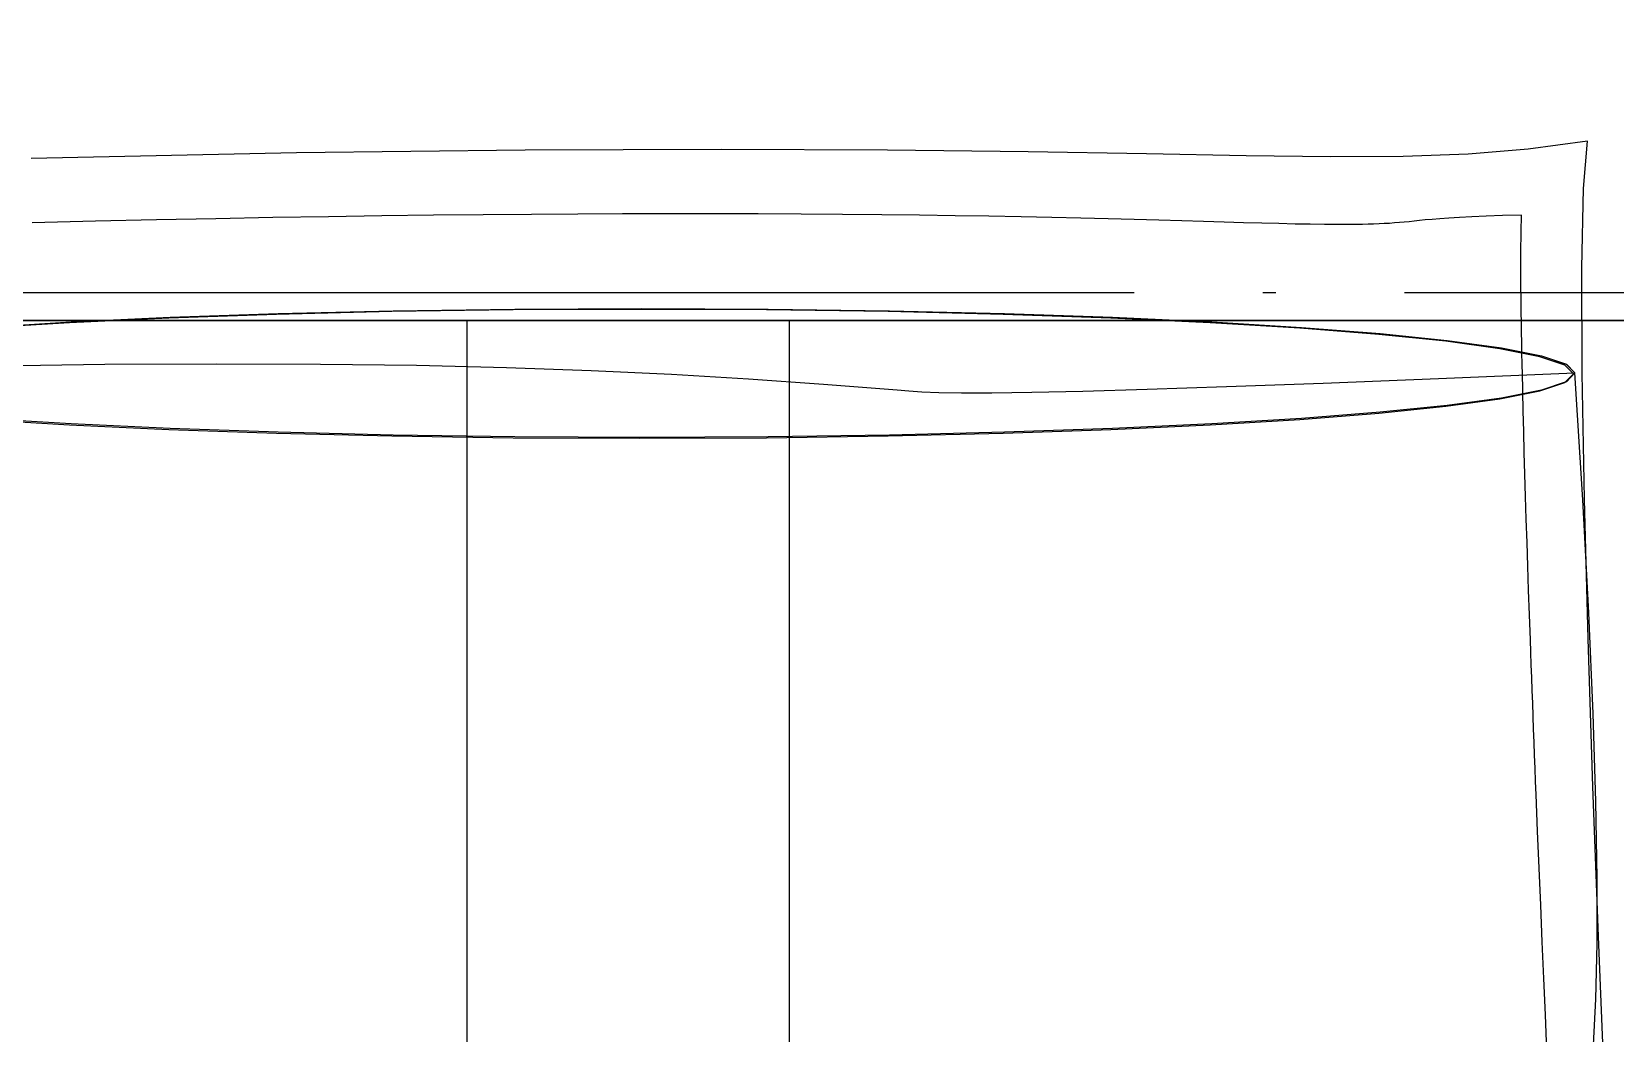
# Model space of a CAD drawing. Extents: x 11992 to 29481, y -6727 to 6811.
# Drawn here: x 21493.1 to 21739.3, y 1711.2 to 1866.9 of the extents above; entities that cross this region are included whole.
import ezdxf

# ---------------------------------------------------------------- set-up
doc = ezdxf.new("R2010")
doc.units = 0
doc.header["$MEASUREMENT"] = 0
doc.linetypes.add('DOTE', pattern=[2.42, 2, -0.2, 0.02, -0.2])
doc.layers.get('0').update_dxf_attribs({"color": 8, "linetype": 'CONTINUOUS'})
doc.layers.add('zoylight 4标注', color=9, linetype='CONTINUOUS')
doc.layers.add('zoylight 5回路', color=4, linetype='CONTINUOUS')

msp = doc.modelspace()

# ---------------------------------------------------------------- linework, layer by layer
for p, q in [((21735.01, 1849.91, -1639.68), (21725.79, 1848.65, -1645.01)), ((21734.36, 1842.57, -1640.06), (21735.01, 1849.91, -1639.68)), ((21534.28, 1848.08, -1755.58), (21493.04, 1847.21, -1779.39)), ((21569.84, 1848.52, -1735.04), (21534.28, 1848.08, -1755.58)), ((21600.29, 1848.64, -1717.47), (21569.84, 1848.52, -1735.04)), ((21626.17, 1848.51, -1702.53), (21600.29, 1848.64, -1717.47)), ((21648.03, 1848.24, -1689.9), (21626.17, 1848.51, -1702.53)), ((21666.43, 1847.92, -1679.28), (21648.03, 1848.24, -1689.9)), ((21681.91, 1847.63, -1670.34), (21666.43, 1847.92, -1679.28)), ((21695.04, 1847.46, -1662.76), (21681.91, 1847.63, -1670.34)), ((21706.36, 1847.52, -1656.22), (21695.04, 1847.46, -1662.76)), ((21716.43, 1847.88, -1650.41), (21706.36, 1847.52, -1656.22)), ((21725.79, 1848.65, -1645.01), (21716.43, 1847.88, -1650.41)), ((21734.09, 1830.22, -1640.21), (21734.36, 1842.57, -1640.06)), ((21503.04, 1837.45, -1773.61), (21493.22, 1837.22, -1779.28)), ((21512.55, 1837.66, -1768.12), (21503.04, 1837.45, -1773.61)), ((21521.75, 1837.85, -1762.81), (21512.55, 1837.66, -1768.12)), ((21530.64, 1838.02, -1757.68), (21521.75, 1837.85, -1762.81)), ((21539.25, 1838.16, -1752.71), (21530.64, 1838.02, -1757.68)), ((21547.56, 1838.28, -1747.91), (21539.25, 1838.16, -1752.71)), ((21555.59, 1838.38, -1743.27), (21547.56, 1838.28, -1747.91)), ((21563.34, 1838.46, -1738.8), (21555.59, 1838.38, -1743.27)), ((21570.81, 1838.53, -1734.49), (21563.34, 1838.46, -1738.8)), ((21578.02, 1838.57, -1730.32), (21570.81, 1838.53, -1734.49)), ((21584.96, 1838.6, -1726.31), (21578.02, 1838.57, -1730.32)), ((21591.65, 1838.62, -1722.45), (21584.96, 1838.6, -1726.31)), ((21599.01, 1838.62, -1718.2), (21591.65, 1838.62, -1722.45)), ((21606.05, 1838.6, -1714.14), (21599.01, 1838.62, -1718.2)), ((21612.77, 1838.57, -1710.26), (21606.05, 1838.6, -1714.14)), ((21619.19, 1838.52, -1706.56), (21612.77, 1838.57, -1710.26)), ((21625.3, 1838.46, -1703.02), (21619.19, 1838.52, -1706.56)), ((21631.13, 1838.39, -1699.66), (21625.3, 1838.46, -1703.02)), ((21636.68, 1838.31, -1696.46), (21631.13, 1838.39, -1699.66)), ((21641.95, 1838.23, -1693.41), (21636.68, 1838.31, -1696.46)), ((21646.96, 1838.13, -1690.52), (21641.95, 1838.23, -1693.41)), ((21651.71, 1838.03, -1687.78), (21646.96, 1838.13, -1690.52)), ((21656.22, 1837.93, -1685.17), (21651.71, 1838.03, -1687.78)), ((21660.49, 1837.82, -1682.71), (21656.22, 1837.93, -1685.17)), ((21664.52, 1837.72, -1680.38), (21660.49, 1837.82, -1682.71)), ((21668.33, 1837.61, -1678.18), (21664.52, 1837.72, -1680.38)), ((21671.93, 1837.51, -1676.11), (21668.33, 1837.61, -1678.18)), ((21675.32, 1837.41, -1674.15), (21671.93, 1837.51, -1676.11)), ((21678.52, 1837.32, -1672.3), (21675.32, 1837.41, -1674.15)), ((21681.53, 1837.23, -1670.56), (21678.52, 1837.32, -1672.3)), ((21684.36, 1837.15, -1668.93), (21681.53, 1837.23, -1670.56)), ((21687.03, 1837.09, -1667.39), (21684.36, 1837.15, -1668.93)), ((21689.53, 1837.03, -1665.94), (21687.03, 1837.09, -1667.39)), ((21691.89, 1836.99, -1664.58), (21689.53, 1837.03, -1665.94)), ((21694.11, 1836.96, -1663.3), (21691.89, 1836.99, -1664.58)), ((21696.2, 1836.94, -1662.09), (21694.11, 1836.96, -1663.3)), ((21697.19, 1836.94, -1661.52), (21696.2, 1836.94, -1662.09)), ((21698.15, 1836.95, -1660.97), (21697.19, 1836.94, -1661.52)), ((21699.08, 1836.96, -1660.43), (21698.15, 1836.95, -1660.97)), ((21699.99, 1836.97, -1659.9), (21699.08, 1836.96, -1660.43)), ((21700.88, 1836.99, -1659.39), (21699.99, 1836.97, -1659.9)), ((21701.74, 1837.02, -1658.89), (21700.88, 1836.99, -1659.39)), ((21702.58, 1837.05, -1658.41), (21701.74, 1837.02, -1658.89)), ((21703.4, 1837.09, -1657.93), (21702.58, 1837.05, -1658.41)), ((21704.21, 1837.13, -1657.47), (21703.4, 1837.09, -1657.93)), ((21704.99, 1837.19, -1657.02), (21704.21, 1837.13, -1657.47)), ((21705.76, 1837.25, -1656.57), (21704.99, 1837.19, -1657.02)), ((21706.51, 1837.31, -1656.14), (21705.76, 1837.25, -1656.57)), ((21707.26, 1837.39, -1655.71), (21706.51, 1837.31, -1656.14)), ((21708.03, 1837.47, -1655.26), (21707.26, 1837.39, -1655.71)), ((21708.85, 1837.56, -1654.79), (21708.03, 1837.47, -1655.26)), ((21709.77, 1837.66, -1654.26), (21708.85, 1837.56, -1654.79)), ((21710.82, 1837.75, -1653.65), (21709.77, 1837.66, -1654.26)), ((21712.04, 1837.85, -1652.95), (21710.82, 1837.75, -1653.65)), ((21713.45, 1837.95, -1652.13), (21712.04, 1837.85, -1652.95)), ((21715.1, 1838.05, -1651.18), (21713.45, 1837.95, -1652.13)), ((21717.01, 1838.15, -1650.07), (21715.1, 1838.05, -1651.18)), ((21719.24, 1838.24, -1648.79), (21717.01, 1838.15, -1650.07)), ((21721.8, 1838.33, -1647.31), (21719.24, 1838.24, -1648.79)), ((21724.75, 1838.41, -1645.61), (21721.8, 1838.33, -1647.31)), ((21724.69, 1836.74, -1645.64), (21724.7, 1836.99, -1645.64)), ((21724.69, 1836.49, -1645.64), (21724.69, 1836.74, -1645.64)), ((21724.7, 1836.99, -1645.64), (21724.71, 1837.23, -1645.63)), ((21724.71, 1837.48, -1645.63), (21724.72, 1837.71, -1645.63)), ((21724.71, 1837.23, -1645.63), (21724.71, 1837.48, -1645.63)), ((21724.72, 1837.71, -1645.63), (21724.73, 1837.95, -1645.62)), ((21724.73, 1837.95, -1645.62), (21724.74, 1838.18, -1645.62)), ((21724.74, 1838.18, -1645.62), (21724.75, 1838.41, -1645.61)), ((21724.65, 1833.8, -1645.67), (21724.66, 1834.64, -1645.66)), ((21724.66, 1834.64, -1645.66), (21724.67, 1835.44, -1645.66)), ((21724.67, 1835.71, -1645.65), (21724.68, 1835.97, -1645.65)), ((21724.67, 1835.44, -1645.66), (21724.67, 1835.71, -1645.65)), ((21724.68, 1836.23, -1645.65), (21724.69, 1836.49, -1645.64)), ((21724.68, 1835.97, -1645.65), (21724.68, 1836.23, -1645.65)), ((21724.63, 1831.08, -1645.68), (21724.64, 1832.02, -1645.67)), ((21724.64, 1832.93, -1645.67), (21724.65, 1833.8, -1645.67)), ((21724.64, 1832.02, -1645.67), (21724.64, 1832.93, -1645.67)), ((21724.63, 1830.11, -1645.67), (21724.63, 1831.08, -1645.68)), ((21724.64, 1829.11, -1645.67), (21724.63, 1830.11, -1645.67)), ((21734.16, 1813.81, -1640.17), (21734.09, 1830.22, -1640.21)), ((21724.64, 1828.08, -1645.67), (21724.64, 1829.11, -1645.67)), ((21724.65, 1827.02, -1645.67), (21724.64, 1828.08, -1645.67)), ((21724.66, 1825.92, -1645.66), (21724.65, 1827.02, -1645.67)), ((21724.67, 1824.79, -1645.65), (21724.66, 1825.92, -1645.66)), ((21724.69, 1823.64, -1645.64), (21724.67, 1824.79, -1645.65)), ((21581.07, 1822.02, -2118.6), (20856.06, 1822.02, -2118.6)), ((20856.06, 1822.02, -2368.6), (21885.96, 1822.02, -2368.6)), ((20861.1, 1822.02, -2368.6), (21881.09, 1822.02, -2368.6)), ((20861.11, 1822.02, -1988.6), (21881.09, 1822.02, -1988.6)), ((21485.31, 1820.96, -2368.6), (21499.25, 1821.81, -2368.6)), ((21485.31, 1820.96, -1988.6), (21499.25, 1821.81, -1988.6)), ((21485.5, 1822.02, -2036.74), (21501.15, 1822.02, -2037.46)), ((21486.65, 1822.02, -2078.35), (21495.66, 1822.02, -2078.87)), ((21487.01, 1822.02, -1997.99), (21503.67, 1822.02, -2003.78)), ((21503.67, 1822.02, -1743.43), (21487.01, 1822.02, -1749.22)), ((21487.06, 1822.02, -2080.81), (21495.27, 1822.02, -2081.32)), ((21492.66, 1822.02, -2114.62), (21498.69, 1822.02, -2114.3)), ((21495.27, 1822.02, -2081.32), (21503.78, 1822.02, -2081.78)), ((21495.66, 1822.02, -2078.87), (21504.76, 1822.02, -2079.34)), ((21498.69, 1822.02, -2114.3), (21504.72, 1822.02, -2113.97)), ((21514.45, 1822.39, -2368.6), (21499.02, 1821.67, -2368.6)), ((21514.45, 1822.39, -1988.6), (21499.02, 1821.67, -1988.6)), ((21499.25, 1821.81, -2368.6), (21514.68, 1822.53, -2368.6)), ((21499.25, 1821.81, -1988.6), (21514.68, 1822.53, -1988.6)), ((21501.15, 1822.02, -2037.46), (21520.08, 1822.02, -2038.41)), ((21503.67, 1822.02, -2003.78), (21521.24, 1822.02, -2007.37)), ((21521.24, 1822.02, -1739.84), (21503.67, 1822.02, -1743.43)), ((21503.78, 1822.02, -2081.78), (21512.55, 1822.02, -2082.15)), ((21507.26, 1822.02, -2113.89), (21504.72, 1822.02, -2113.97)), ((21504.76, 1822.02, -2079.34), (21513.94, 1822.02, -2079.72)), ((21509.8, 1822.02, -2113.8), (21507.26, 1822.02, -2113.89)), ((21512.33, 1822.02, -2113.71), (21509.8, 1822.02, -2113.8)), ((21514.86, 1822.02, -2113.61), (21512.33, 1822.02, -2113.71)), ((21512.55, 1822.02, -2082.15), (21521.53, 1822.02, -2082.39)), ((21513.94, 1822.02, -2079.72), (21523.2, 1822.02, -2079.97)), ((21531.21, 1822.97, -2368.6), (21514.45, 1822.39, -2368.6)), ((21531.21, 1822.97, -1988.6), (21514.45, 1822.39, -1988.6)), ((21514.68, 1822.53, -2368.6), (21531.44, 1823.11, -2368.6)), ((21514.68, 1822.53, -1988.6), (21531.44, 1823.11, -1988.6)), ((21517.38, 1822.02, -2113.5), (21514.86, 1822.02, -2113.61)), ((21519.89, 1822.02, -2113.37), (21517.38, 1822.02, -2113.5)), ((21522.38, 1822.02, -2113.23), (21519.89, 1822.02, -2113.37)), ((21520.08, 1822.02, -2038.41), (21542.64, 1822.02, -2039.62)), ((21521.24, 1822.02, -2007.37), (21539.55, 1822.02, -2008.6)), ((21539.55, 1822.02, -1738.61), (21521.24, 1822.02, -1739.84)), ((21521.53, 1822.02, -2082.39), (21530.68, 1822.02, -2082.46)), ((21524.85, 1822.02, -2113.07), (21522.38, 1822.02, -2113.23)), ((21523.2, 1822.02, -2079.97), (21532.55, 1822.02, -2080.05)), ((21527.31, 1822.02, -2112.88), (21524.85, 1822.02, -2113.07)), ((21529.75, 1822.02, -2112.68), (21527.31, 1822.02, -2112.88)), ((21532.16, 1822.02, -2112.44), (21529.75, 1822.02, -2112.68)), ((21530.68, 1822.02, -2082.46), (21539.97, 1822.02, -2082.32)), ((21549.11, 1823.4, -2368.6), (21531.21, 1822.97, -2368.6)), ((21549.11, 1823.4, -1988.6), (21531.21, 1822.97, -1988.6)), ((21531.44, 1823.11, -2368.6), (21549.34, 1823.54, -2368.6)), ((21531.44, 1823.11, -1988.6), (21549.34, 1823.54, -1988.6)), ((21534.55, 1822.02, -2112.17), (21532.16, 1822.02, -2112.44)), ((21532.55, 1822.02, -2080.05), (21541.98, 1822.02, -2079.92)), ((21536.53, 1822.02, -2111.93), (21534.55, 1822.02, -2112.17)), ((21538.5, 1822.02, -2111.66), (21536.53, 1822.02, -2111.93)), ((21540.45, 1822.02, -2111.37), (21538.5, 1822.02, -2111.66)), ((21539.55, 1822.02, -2008.6), (21557.87, 1822.02, -2007.37)), ((21557.87, 1822.02, -1739.84), (21539.55, 1822.02, -1738.61)), ((21539.97, 1822.02, -2082.32), (21541.43, 1822.02, -2082.28)), ((21542.39, 1822.02, -2111.06), (21540.45, 1822.02, -2111.37)), ((21541.43, 1822.02, -2082.28), (21542.9, 1822.02, -2082.23)), ((21541.98, 1822.02, -2079.92), (21543.48, 1822.02, -2079.87)), ((21544.32, 1822.02, -2110.74), (21542.39, 1822.02, -2111.06)), ((21542.64, 1822.02, -2039.62), (21569.2, 1822.02, -2041.12)), ((21542.9, 1822.02, -2082.23), (21544.36, 1822.02, -2082.19)), ((21543.48, 1822.02, -2079.87), (21544.97, 1822.02, -2079.82)), ((21546.24, 1822.02, -2110.4), (21544.32, 1822.02, -2110.74)), ((21544.36, 1822.02, -2082.19), (21545.81, 1822.02, -2082.15)), ((21544.97, 1822.02, -2079.82), (21546.45, 1822.02, -2079.77)), ((21545.81, 1822.02, -2082.15), (21547.25, 1822.02, -2082.12)), ((21548.16, 1822.02, -2110.06), (21546.24, 1822.02, -2110.4)), ((21546.45, 1822.02, -2079.77), (21547.92, 1822.02, -2079.73)), ((21547.25, 1822.02, -2082.12), (21548.68, 1822.02, -2082.1)), ((21547.92, 1822.02, -2079.73), (21549.37, 1822.02, -2079.7)), ((21550.07, 1822.02, -2109.7), (21548.16, 1822.02, -2110.06)), ((21548.68, 1822.02, -2082.1), (21550.1, 1822.02, -2082.1)), ((21567.99, 1823.67, -2368.6), (21549.11, 1823.4, -2368.6)), ((21567.99, 1823.67, -1988.6), (21549.11, 1823.4, -1988.6)), ((21549.34, 1823.54, -2368.6), (21568.23, 1823.81, -2368.6)), ((21549.34, 1823.54, -1988.6), (21568.23, 1823.81, -1988.6)), ((21549.37, 1822.02, -2079.7), (21550.81, 1822.02, -2079.68)), ((21551.97, 1822.02, -2109.34), (21550.07, 1822.02, -2109.7)), ((21550.1, 1822.02, -2082.1), (21551.5, 1822.02, -2082.12)), ((21550.81, 1822.02, -2079.68), (21552.23, 1822.02, -2079.68)), ((21551.5, 1822.02, -2082.12), (21552.88, 1822.02, -2082.16)), ((21553.88, 1822.02, -2108.98), (21551.97, 1822.02, -2109.34)), ((21552.23, 1822.02, -2079.68), (21553.63, 1822.02, -2079.7)), ((21552.88, 1822.02, -2082.16), (21554.25, 1822.02, -2082.24)), ((21553.63, 1822.02, -2079.7), (21555.01, 1822.02, -2079.75)), ((21555.79, 1822.02, -2108.62), (21553.88, 1822.02, -2108.98)), ((21554.25, 1822.02, -2082.24), (21555.58, 1822.02, -2082.34)), ((21555.01, 1822.02, -2079.75), (21556.37, 1822.02, -2079.82)), ((21555.58, 1822.02, -2082.34), (21556.9, 1822.02, -2082.48)), ((21557.7, 1822.02, -2108.25), (21555.79, 1822.02, -2108.62)), ((21556.37, 1822.02, -2079.82), (21557.7, 1822.02, -2079.93)), ((21556.9, 1822.02, -2082.48), (21558.33, 1822.02, -2082.67)), ((21559.82, 1822.02, -2107.85), (21557.7, 1822.02, -2108.25)), ((21557.7, 1822.02, -2079.93), (21559, 1822.02, -2080.07)), ((21557.87, 1822.02, -2007.37), (21575.43, 1822.02, -2003.78)), ((21575.43, 1822.02, -1743.43), (21557.87, 1822.02, -1739.84)), ((21558.33, 1822.02, -2082.67), (21559.73, 1822.02, -2082.92)), ((21559, 1822.02, -2080.07), (21560.45, 1822.02, -2080.27)), ((21559.73, 1822.02, -2082.92), (21561.09, 1822.02, -2083.2)), ((21561.94, 1822.02, -2107.45), (21559.82, 1822.02, -2107.85)), ((21560.45, 1822.02, -2080.27), (21561.85, 1822.02, -2080.51)), ((21560.78, 1822.06, -2368.6), (21560.78, 902.07, -2368.6)), ((21560.78, 1822.06, -1988.6), (21560.78, 902.07, -1988.6)), ((21561.09, 1822.02, -2083.2), (21562.42, 1822.02, -2083.52)), ((21561.85, 1822.02, -2080.51), (21563.22, 1822.02, -2080.8)), ((21564.05, 1822.02, -2107.04), (21561.94, 1822.02, -2107.45)), ((21562.42, 1822.02, -2083.52), (21563.72, 1822.02, -2083.88)), ((21563.22, 1822.02, -2080.8), (21564.56, 1822.02, -2081.12)), ((21563.72, 1822.02, -2083.88), (21564.99, 1822.02, -2084.26)), ((21566.14, 1822.02, -2106.63), (21564.05, 1822.02, -2107.04)), ((21564.56, 1822.02, -2081.12), (21565.86, 1822.02, -2081.47)), ((21564.99, 1822.02, -2084.26), (21566.24, 1822.02, -2084.66)), ((21566.33, 1822.02, -2037.39), (21565.42, 1822.02, -2019.3)), ((21565.42, 1822.02, -2019.3), (21566.81, 1822.02, -2001.24)), ((21565.86, 1822.02, -2081.47), (21567.13, 1822.02, -2081.85)), ((21568.21, 1822.02, -2106.21), (21566.14, 1822.02, -2106.63)), ((21566.24, 1822.02, -2084.66), (21567.47, 1822.02, -2085.08)), ((21569.55, 1822.02, -2055.27), (21566.33, 1822.02, -2037.39)), ((21566.81, 1822.02, -2001.24), (21570.5, 1822.02, -1983.45)), ((21567.13, 1822.02, -2081.85), (21568.39, 1822.02, -2082.25)), ((21567.47, 1822.02, -2085.08), (21568.67, 1822.02, -2085.51)), ((21587.68, 1823.76, -2368.6), (21567.99, 1823.67, -2368.6)), ((21587.68, 1823.76, -1988.6), (21567.99, 1823.67, -1988.6)), ((21570.23, 1822.02, -2105.78), (21568.21, 1822.02, -2106.21)), ((21568.23, 1823.81, -2368.6), (21587.91, 1823.9, -2368.6)), ((21568.23, 1823.81, -1988.6), (21587.91, 1823.9, -1988.6)), ((21568.39, 1822.02, -2082.25), (21569.61, 1822.02, -2082.67)), ((21568.67, 1822.02, -2085.51), (21569.87, 1822.02, -2085.95)), ((21569.2, 1822.02, -2041.12), (21571.21, 1822.02, -2041.51)), ((21575.08, 1822.02, -2072.7), (21569.55, 1822.02, -2055.27)), ((21569.61, 1822.02, -2082.67), (21570.82, 1822.02, -2083.1)), ((21569.87, 1822.02, -2085.95), (21571.04, 1822.02, -2086.39)), ((21572.19, 1822.02, -2105.32), (21570.23, 1822.02, -2105.78)), ((21570.5, 1822.02, -1983.45), (21576.49, 1822.02, -1966.17)), ((21570.82, 1822.02, -2083.1), (21572.01, 1822.02, -2083.54)), ((21571.04, 1822.02, -2086.39), (21572.21, 1822.02, -2086.83)), ((21571.21, 1822.02, -2041.51), (21573.16, 1822.02, -2041.92)), ((21572.01, 1822.02, -2083.54), (21573.19, 1822.02, -2083.98)), ((21574.1, 1822.02, -2104.85), (21572.19, 1822.02, -2105.32)), ((21572.21, 1822.02, -2086.83), (21573.56, 1822.02, -2087.34)), ((21573.16, 1822.02, -2041.92), (21575.06, 1822.02, -2042.36)), ((21573.19, 1822.02, -2083.98), (21574.36, 1822.02, -2084.41)), ((21573.74, 1822.02, -2256.81), (21573.33, 1822.02, -2248.91)), ((21573.33, 1822.02, -2248.91), (21575.03, 1822.02, -2238.33)), ((21573.56, 1822.02, -2087.34), (21574.88, 1822.02, -2087.84)), ((21579.38, 1822.02, -2256.25), (21573.74, 1822.02, -2256.81)), ((21575.93, 1822.02, -2104.35), (21574.1, 1822.02, -2104.85)), ((21574.36, 1822.02, -2084.41), (21575.69, 1822.02, -2084.92)), ((21574.88, 1822.02, -2087.84), (21576.19, 1822.02, -2088.34)), ((21575.03, 1822.02, -2238.33), (21577.12, 1822.02, -2222.4)), ((21575.06, 1822.02, -2042.36), (21576.9, 1822.02, -2042.82)), ((21582.92, 1822.02, -2089.45), (21575.08, 1822.02, -2072.7)), ((21575.43, 1822.02, -2003.78), (21592.09, 1822.02, -1997.99)), ((21592.09, 1822.02, -1749.22), (21575.43, 1822.02, -1743.43)), ((21575.69, 1822.02, -2084.92), (21577.01, 1822.02, -2085.42)), ((21577.69, 1822.02, -2103.82), (21575.93, 1822.02, -2104.35)), ((21576.19, 1822.02, -2088.34), (21577.49, 1822.02, -2088.83)), ((21576.49, 1822.02, -1966.17), (21584.77, 1822.02, -1949.63)), ((21576.9, 1822.02, -2042.82), (21578.68, 1822.02, -2043.3)), ((21577.01, 1822.02, -2085.42), (21578.31, 1822.02, -2085.92)), ((21577.12, 1822.02, -2222.4), (21581.07, 1822.02, -2156.4)), ((21577.49, 1822.02, -2088.83), (21578.78, 1822.02, -2089.33)), ((21579.35, 1822.02, -2103.26), (21577.69, 1822.02, -2103.82)), ((21578.31, 1822.02, -2085.92), (21579.61, 1822.02, -2086.42)), ((21578.68, 1822.02, -2043.3), (21580.41, 1822.02, -2043.82)), ((21578.78, 1822.02, -2089.33), (21580.05, 1822.02, -2089.82)), ((21580.9, 1822.02, -2102.66), (21579.35, 1822.02, -2103.26)), ((21584.46, 1822.02, -2248.35), (21579.38, 1822.02, -2256.25)), ((21579.61, 1822.02, -2086.42), (21580.9, 1822.02, -2086.91)), ((21580.05, 1822.02, -2089.82), (21581.32, 1822.02, -2090.32)), ((21580.41, 1822.02, -2043.82), (21582.08, 1822.02, -2044.38)), ((21582.15, 1822.02, -2102.11), (21580.9, 1822.02, -2102.66)), ((21580.9, 1822.02, -2086.91), (21582.18, 1822.02, -2087.41)), ((21581.07, 1822.02, -2156.4), (21581.64, 1822.02, -2131.58)), ((21581.64, 1822.02, -2131.58), (21581.07, 1822.02, -2123.12)), ((21581.07, 1822.02, -2123.12), (21581.07, 1822.02, -2118.6)), ((21581.32, 1822.02, -2090.32), (21582.58, 1822.02, -2090.82)), ((21582.08, 1822.02, -2044.38), (21583.69, 1822.02, -2044.98)), ((21583.31, 1822.02, -2101.54), (21582.15, 1822.02, -2102.11)), ((21582.18, 1822.02, -2087.41), (21583.46, 1822.02, -2087.9)), ((21582.58, 1822.02, -2090.82), (21583.84, 1822.02, -2091.33)), ((21593.08, 1822.02, -2105.28), (21582.92, 1822.02, -2089.45)), ((21584.41, 1822.02, -2100.95), (21583.31, 1822.02, -2101.54)), ((21583.46, 1822.02, -2087.9), (21584.73, 1822.02, -2088.4)), ((21583.69, 1822.02, -2044.98), (21585.24, 1822.02, -2045.62)), ((21583.84, 1822.02, -2091.33), (21585.1, 1822.02, -2091.84)), ((21585.45, 1822.02, -2100.33), (21584.41, 1822.02, -2100.95)), ((21587.84, 1822.02, -2225.79), (21584.46, 1822.02, -2248.35)), ((21584.73, 1822.02, -2088.4), (21585.99, 1822.02, -2088.91)), ((21584.77, 1822.02, -1949.63), (21595.34, 1822.02, -1934.08)), ((21585.1, 1822.02, -2091.84), (21586.36, 1822.02, -2092.35)), ((21585.24, 1822.02, -2045.62), (21586.74, 1822.02, -2046.31)), ((21586.42, 1822.02, -2099.7), (21585.45, 1822.02, -2100.33)), ((21585.99, 1822.02, -2088.91), (21587.26, 1822.02, -2089.42)), ((21586.36, 1822.02, -2092.35), (21587.62, 1822.02, -2092.88)), ((21587.36, 1822.02, -2099.05), (21586.42, 1822.02, -2099.7)), ((21586.74, 1822.02, -2046.31), (21588.17, 1822.02, -2047.05)), ((21587.26, 1822.02, -2089.42), (21588.51, 1822.02, -2089.94)), ((21588.25, 1822.02, -2098.38), (21587.36, 1822.02, -2099.05)), ((21587.62, 1822.02, -2092.88), (21588.72, 1822.02, -2093.35)), ((21607.36, 1823.67, -2368.6), (21587.68, 1823.76, -2368.6)), ((21607.36, 1823.67, -1988.6), (21587.68, 1823.76, -1988.6)), ((21593.49, 1822.02, -2154.15), (21587.84, 1822.02, -2225.79)), ((21587.91, 1823.9, -2368.6), (21607.6, 1823.81, -2368.6)), ((21587.91, 1823.9, -1988.6), (21607.6, 1823.81, -1988.6)), ((21588.17, 1822.02, -2047.05), (21589.54, 1822.02, -2047.85)), ((21589.11, 1822.02, -2097.71), (21588.25, 1822.02, -2098.38)), ((21588.51, 1822.02, -2089.94), (21589.77, 1822.02, -2090.47)), ((21588.72, 1822.02, -2093.35), (21589.82, 1822.02, -2093.83)), ((21589.94, 1822.02, -2097.02), (21589.11, 1822.02, -2097.71)), ((21589.54, 1822.02, -2047.85), (21592.72, 1822.02, -2050.05)), ((21589.77, 1822.02, -2090.47), (21590.86, 1822.02, -2090.95)), ((21589.82, 1822.02, -2093.83), (21590.94, 1822.02, -2094.31)), ((21590.75, 1822.02, -2096.33), (21589.94, 1822.02, -2097.02)), ((21591.56, 1822.02, -2095.63), (21590.75, 1822.02, -2096.33)), ((21590.86, 1822.02, -2090.95), (21591.96, 1822.02, -2091.43)), ((21590.94, 1822.02, -2094.31), (21592.07, 1822.02, -2094.79)), ((21592.37, 1822.02, -2094.92), (21591.56, 1822.02, -2095.63)), ((21591.96, 1822.02, -2091.43), (21593.07, 1822.02, -2091.92)), ((21592.07, 1822.02, -2094.79), (21593.21, 1822.02, -2095.26)), ((21592.09, 1822.02, -1997.99), (21607.68, 1822.02, -1990.17)), ((21607.68, 1822.02, -1757.04), (21592.09, 1822.02, -1749.22)), ((21592.72, 1822.02, -2050.05), (21595.57, 1822.02, -2052.56)), ((21593.07, 1822.02, -2091.92), (21594.2, 1822.02, -2092.39)), ((21605.56, 1822.02, -2119.94), (21593.08, 1822.02, -2105.28)), ((21593.21, 1822.02, -2095.26), (21594.38, 1822.02, -2095.71)), ((21604.03, 1822.02, -2124.25), (21593.49, 1822.02, -2154.15)), ((21594.2, 1822.02, -2092.39), (21595.35, 1822.02, -2092.86)), ((21594.38, 1822.02, -2095.71), (21595.58, 1822.02, -2096.15)), ((21595.34, 1822.02, -1934.08), (21608.2, 1822.02, -1919.75)), ((21595.35, 1822.02, -2092.86), (21596.52, 1822.02, -2093.32)), ((21595.57, 1822.02, -2052.56), (21598.16, 1822.02, -2055.33)), ((21595.58, 1822.02, -2096.15), (21596.8, 1822.02, -2096.57)), ((21596.52, 1822.02, -2093.32), (21597.72, 1822.02, -2093.76)), ((21596.8, 1822.02, -2096.57), (21598.06, 1822.02, -2096.97)), ((21597.72, 1822.02, -2093.76), (21598.95, 1822.02, -2094.18)), ((21598.06, 1822.02, -2096.97), (21599.36, 1822.02, -2097.33)), ((21598.16, 1822.02, -2055.33), (21600.53, 1822.02, -2058.31)), ((21598.95, 1822.02, -2094.18), (21600.22, 1822.02, -2094.57)), ((21599.36, 1822.02, -2097.33), (21600.7, 1822.02, -2097.67)), ((21600.22, 1822.02, -2094.57), (21601.53, 1822.02, -2094.94)), ((21600.53, 1822.02, -2058.31), (21602.73, 1822.02, -2061.44)), ((21600.7, 1822.02, -2097.67), (21602.08, 1822.02, -2097.96)), ((21601.53, 1822.02, -2094.94), (21602.88, 1822.02, -2095.28)), ((21602.08, 1822.02, -2097.96), (21603.65, 1822.02, -2098.24)), ((21602.73, 1822.02, -2061.44), (21604.81, 1822.02, -2064.69)), ((21602.88, 1822.02, -2095.28), (21604.28, 1822.02, -2095.58)), ((21602.89, 1822.02, -1773.61), (21604.12, 1822.02, -1791.92)), ((21602.89, 1822.02, -1773.61), (21604.12, 1822.02, -1755.29)), ((21603.65, 1822.02, -2098.24), (21605.26, 1822.02, -2098.48)), ((21605.56, 1822.02, -2119.94), (21604.03, 1822.02, -2124.25)), ((21604.12, 1822.02, -1791.92), (21607.71, 1822.02, -1809.49)), ((21607.71, 1822.02, -1737.73), (21604.12, 1822.02, -1755.29)), ((21604.28, 1822.02, -2095.58), (21605.82, 1822.02, -2095.85)), ((21604.81, 1822.02, -2064.69), (21606.83, 1822.02, -2067.99)), ((21605.26, 1822.02, -2098.48), (21606.93, 1822.02, -2098.68)), ((21605.82, 1822.02, -2095.85), (21607.42, 1822.02, -2096.07)), ((21606.83, 1822.02, -2067.99), (21608.82, 1822.02, -2071.3)), ((21606.93, 1822.02, -2098.68), (21608.63, 1822.02, -2098.84)), ((21626.25, 1823.4, -2368.6), (21607.36, 1823.67, -2368.6)), ((21626.25, 1823.4, -1988.6), (21607.36, 1823.67, -1988.6)), ((21607.42, 1822.02, -2096.07), (21609.07, 1822.02, -2096.26)), ((21607.6, 1823.81, -2368.6), (21626.48, 1823.54, -2368.6)), ((21607.6, 1823.81, -1988.6), (21626.48, 1823.54, -1988.6)), ((21607.68, 1822.02, -1990.17), (21622.04, 1822.02, -1980.47)), ((21622.04, 1822.02, -1766.74), (21607.68, 1822.02, -1757.04)), ((21607.71, 1822.02, -1809.49), (21613.5, 1822.02, -1826.14)), ((21613.5, 1822.02, -1721.07), (21607.71, 1822.02, -1737.73)), ((21608.2, 1822.02, -1919.75), (21614.25, 1822.02, -1914.15)), ((21608.63, 1822.02, -2098.84), (21610.38, 1822.02, -2098.97)), ((21608.82, 1822.02, -2071.3), (21610.85, 1822.02, -2074.57)), ((21609.07, 1822.02, -2096.26), (21610.77, 1822.02, -2096.42)), ((21610.38, 1822.02, -2098.97), (21612.15, 1822.02, -2099.08)), ((21610.77, 1822.02, -2096.42), (21612.5, 1822.02, -2096.55)), ((21610.85, 1822.02, -2074.57), (21612.96, 1822.02, -2077.74)), ((21880.91, 1822.02, -2368.6), (21610.91, 1822.02, -2368.6)), ((21610.91, 1822.02, -2368.6), (21610.91, 902.03, -2368.6)), ((21880.91, 1822.02, -1988.6), (21610.91, 1822.02, -1988.6)), ((21610.91, 1822.02, -1988.6), (21610.91, 902.03, -1988.6)), ((21612.15, 1822.02, -2099.08), (21613.95, 1822.02, -2099.17)), ((21612.5, 1822.02, -2096.55), (21614.27, 1822.02, -2096.66)), ((21612.96, 1822.02, -2077.74), (21615.2, 1822.02, -2080.77)), ((21613.5, 1822.02, -1826.14), (21621.32, 1822.02, -1841.73)), ((21621.32, 1822.02, -1705.48), (21613.5, 1822.02, -1721.07)), ((21613.95, 1822.02, -2099.17), (21615.76, 1822.02, -2099.24)), ((21614.25, 1822.02, -1914.15), (21620.45, 1822.02, -1908.98)), ((21614.27, 1822.02, -2096.66), (21616.07, 1822.02, -2096.75)), ((21615.2, 1822.02, -2080.77), (21617.63, 1822.02, -2083.61)), ((21615.76, 1822.02, -2099.24), (21617.59, 1822.02, -2099.31)), ((21616.07, 1822.02, -2096.75), (21617.88, 1822.02, -2096.83)), ((21617.59, 1822.02, -2099.31), (21619.42, 1822.02, -2099.37)), ((21617.63, 1822.02, -2083.61), (21619.51, 1822.02, -2085.49)), ((21617.88, 1822.02, -2096.83), (21619.72, 1822.02, -2096.89)), ((21619.42, 1822.02, -2099.37), (21621.26, 1822.02, -2099.43)), ((21619.51, 1822.02, -2085.49), (21621.49, 1822.02, -2087.27)), ((21619.72, 1822.02, -2096.89), (21621.56, 1822.02, -2096.95)), ((21620.45, 1822.02, -1908.98), (21626.81, 1822.02, -1904.24)), ((21621.26, 1822.02, -2099.43), (21623.09, 1822.02, -2099.5)), ((21621.32, 1822.02, -1841.73), (21631.02, 1822.02, -1856.09)), ((21631.02, 1822.02, -1691.12), (21621.32, 1822.02, -1705.48)), ((21621.49, 1822.02, -2087.27), (21623.58, 1822.02, -2088.93)), ((21621.56, 1822.02, -2096.95), (21623.4, 1822.02, -2097.02)), ((21622.04, 1822.02, -1980.47), (21635, 1822.02, -1969.06)), ((21635, 1822.02, -1778.15), (21622.04, 1822.02, -1766.74)), ((21623.09, 1822.02, -2099.5), (21624.97, 1822.02, -2099.57)), ((21623.4, 1822.02, -2097.02), (21625.24, 1822.02, -2097.08)), ((21623.58, 1822.02, -2088.93), (21625.75, 1822.02, -2090.5)), ((21624.97, 1822.02, -2099.57), (21626.84, 1822.02, -2099.66)), ((21625.24, 1822.02, -2097.08), (21626.35, 1822.02, -2097.13)), ((21625.75, 1822.02, -2090.5), (21628, 1822.02, -2091.99)), ((21644.15, 1822.97, -2368.6), (21626.25, 1823.4, -2368.6)), ((21644.15, 1822.97, -1988.6), (21626.25, 1823.4, -1988.6)), ((21626.35, 1822.02, -2097.13), (21627.47, 1822.02, -2097.18)), ((21626.48, 1823.54, -2368.6), (21644.38, 1823.11, -2368.6)), ((21626.48, 1823.54, -1988.6), (21644.38, 1823.11, -1988.6)), ((21626.81, 1822.02, -1904.24), (21633.33, 1822.02, -1899.93)), ((21626.84, 1822.02, -2099.66), (21628.7, 1822.02, -2099.76)), ((21627.47, 1822.02, -2097.18), (21628.59, 1822.02, -2097.23)), ((21628, 1822.02, -2091.99), (21630.32, 1822.02, -2093.4)), ((21628.59, 1822.02, -2097.23), (21629.72, 1822.02, -2097.29)), ((21628.7, 1822.02, -2099.76), (21630.54, 1822.02, -2099.86)), ((21629.72, 1822.02, -2097.29), (21630.84, 1822.02, -2097.35)), ((21630.32, 1822.02, -2093.4), (21632.7, 1822.02, -2094.75)), ((21630.54, 1822.02, -2099.86), (21632.38, 1822.02, -2099.98)), ((21630.84, 1822.02, -2097.35), (21631.97, 1822.02, -2097.41)), ((21631.02, 1822.02, -1856.09), (21642.43, 1822.02, -1869.06)), ((21642.43, 1822.02, -1678.16), (21631.02, 1822.02, -1691.12)), ((21631.97, 1822.02, -2097.41), (21633.09, 1822.02, -2097.48)), ((21632.38, 1822.02, -2099.98), (21634.21, 1822.02, -2100.1)), ((21632.7, 1822.02, -2094.75), (21635.13, 1822.02, -2096.04)), ((21633.09, 1822.02, -2097.48), (21634.21, 1822.02, -2097.54)), ((21633.33, 1822.02, -1899.93), (21640.03, 1822.02, -1896.05)), ((21634.21, 1822.02, -2100.1), (21636.03, 1822.02, -2100.23)), ((21634.21, 1822.02, -2097.54), (21635.33, 1822.02, -2097.61)), ((21635, 1822.02, -1969.06), (21646.42, 1822.02, -1956.09)), ((21646.42, 1822.02, -1791.12), (21635, 1822.02, -1778.15)), ((21635.13, 1822.02, -2096.04), (21637.6, 1822.02, -2097.3)), ((21635.33, 1822.02, -2097.61), (21636.44, 1822.02, -2097.68)), ((21636.03, 1822.02, -2100.23), (21637.85, 1822.02, -2100.36)), ((21636.44, 1822.02, -2097.68), (21637.54, 1822.02, -2097.76)), ((21637.54, 1822.02, -2097.76), (21638.63, 1822.02, -2097.83)), ((21637.6, 1822.02, -2097.3), (21640.11, 1822.02, -2098.53)), ((21637.85, 1822.02, -2100.36), (21639.67, 1822.02, -2100.5)), ((21639.67, 1822.02, -2100.5), (21641.48, 1822.02, -2100.64)), ((21640.03, 1822.02, -1896.05), (21646.91, 1822.02, -1892.58)), ((21640.11, 1822.02, -2098.53), (21642.63, 1822.02, -2099.73)), ((21641.48, 1822.02, -2100.64), (21643.3, 1822.02, -2100.79)), ((21642.43, 1822.02, -1869.06), (21655.4, 1822.02, -1880.47)), ((21655.4, 1822.02, -1666.74), (21642.43, 1822.02, -1678.16)), ((21642.63, 1822.02, -2099.73), (21645.17, 1822.02, -2100.93)), ((21643.3, 1822.02, -2100.79), (21645.12, 1822.02, -2100.93)), ((21660.91, 1822.39, -2368.6), (21644.15, 1822.97, -2368.6)), ((21660.91, 1822.39, -1988.6), (21644.15, 1822.97, -1988.6)), ((21644.38, 1823.11, -2368.6), (21661.14, 1822.53, -2368.6)), ((21644.38, 1823.11, -1988.6), (21661.14, 1822.53, -1988.6)), ((21646.42, 1822.02, -1956.09), (21656.11, 1822.02, -1941.73)), ((21656.11, 1822.02, -1805.48), (21646.42, 1822.02, -1791.12)), ((21646.91, 1822.02, -1892.58), (21653.99, 1822.02, -1889.53)), ((21653.99, 1822.02, -1889.53), (21661.27, 1822.02, -1886.88)), ((21655.4, 1822.02, -1880.47), (21669.76, 1822.02, -1890.17)), ((21669.76, 1822.02, -1657.04), (21655.4, 1822.02, -1666.74)), ((21656.11, 1822.02, -1941.73), (21663.94, 1822.02, -1926.14)), ((21663.94, 1822.02, -1821.07), (21656.11, 1822.02, -1805.48)), ((21676.34, 1821.67, -2368.6), (21660.91, 1822.39, -2368.6)), ((21676.34, 1821.67, -1988.6), (21660.91, 1822.39, -1988.6)), ((21661.14, 1822.53, -2368.6), (21676.57, 1821.81, -2368.6)), ((21661.14, 1822.53, -1988.6), (21676.57, 1821.81, -1988.6)), ((21661.27, 1822.02, -1886.88), (21668.77, 1822.02, -1884.64)), ((21661.47, 1822.02, -2419.8), (21661.43, 1822.02, -2418.96)), ((21661.43, 1822.02, -2418.96), (21661.43, 1822.02, -2368.58)), ((21661.43, 1822.02, -2368.58), (21751.43, 1822.02, -2368.58)), ((21661.53, 1822.02, -2420.63), (21661.47, 1822.02, -2419.8)), ((21661.62, 1822.02, -2421.45), (21661.53, 1822.02, -2420.63)), ((21661.74, 1822.02, -2422.28), (21661.62, 1822.02, -2421.45)), ((21661.89, 1822.02, -2423.1), (21661.74, 1822.02, -2422.28)), ((21662.07, 1822.02, -2423.91), (21661.89, 1822.02, -2423.1)), ((21662.27, 1822.02, -2424.72), (21662.07, 1822.02, -2423.91)), ((21662.5, 1822.02, -2425.52), (21662.27, 1822.02, -2424.72)), ((21662.76, 1822.02, -2426.31), (21662.5, 1822.02, -2425.52)), ((21663.05, 1822.02, -2427.09), (21662.76, 1822.02, -2426.31)), ((21663.36, 1822.02, -2427.87), (21663.05, 1822.02, -2427.09)), ((21663.7, 1822.02, -2428.63), (21663.36, 1822.02, -2427.87)), ((21664.07, 1822.02, -2429.38), (21663.7, 1822.02, -2428.63)), ((21663.94, 1822.02, -1926.14), (21669.73, 1822.02, -1909.49)), ((21669.73, 1822.02, -1837.72), (21663.94, 1822.02, -1821.07)), ((21664.46, 1822.02, -2430.11), (21664.07, 1822.02, -2429.38)), ((21664.88, 1822.02, -2430.83), (21664.46, 1822.02, -2430.11)), ((21665.32, 1822.02, -2431.54), (21664.88, 1822.02, -2430.83)), ((21665.78, 1822.02, -2432.23), (21665.32, 1822.02, -2431.54)), ((21666.27, 1822.02, -2432.9), (21665.78, 1822.02, -2432.23)), ((21666.78, 1822.02, -2433.56), (21666.27, 1822.02, -2432.9)), ((21667.32, 1822.02, -2434.2), (21666.78, 1822.02, -2433.56)), ((21667.87, 1822.02, -2434.82), (21667.32, 1822.02, -2434.2)), ((21668.45, 1822.02, -2435.42), (21667.87, 1822.02, -2434.82)), ((21669.05, 1822.02, -2436), (21668.45, 1822.02, -2435.42)), ((21668.77, 1822.02, -1884.64), (21676.48, 1822.02, -1882.81)), ((21669.66, 1822.02, -2436.56), (21669.05, 1822.02, -2436)), ((21670.3, 1822.02, -2437.1), (21669.66, 1822.02, -2436.56)), ((21669.73, 1822.02, -1909.49), (21673.32, 1822.02, -1891.92)), ((21673.32, 1822.02, -1855.29), (21669.73, 1822.02, -1837.72)), ((21669.76, 1822.02, -1890.17), (21685.35, 1822.02, -1897.99)), ((21685.35, 1822.02, -1649.22), (21669.76, 1822.02, -1657.04)), ((21670.95, 1822.02, -2437.62), (21670.3, 1822.02, -2437.1)), ((21671.62, 1822.02, -2438.11), (21670.95, 1822.02, -2437.62)), ((21672.31, 1822.02, -2438.58), (21671.62, 1822.02, -2438.11)), ((21740.55, 1822.02, -2438.58), (21672.31, 1822.02, -2438.58)), ((21673.32, 1822.02, -1891.92), (21674.55, 1822.02, -1873.61)), ((21674.55, 1822.02, -1873.61), (21673.32, 1822.02, -1855.29)), ((21676.48, 1822.02, -1882.81), (21684.42, 1822.02, -1881.37)), ((21676.57, 1821.81, -2368.6), (21690.51, 1820.96, -2368.6)), ((21676.57, 1821.81, -1988.6), (21690.51, 1820.96, -1988.6)), ((21684.42, 1822.02, -1881.37), (21692.6, 1822.02, -1880.33)), ((21685.35, 1822.02, -1897.99), (21702, 1822.02, -1903.78)), ((21702, 1822.02, -1643.43), (21685.35, 1822.02, -1649.22)), ((21692.59, 1822.02, -1880.33), (21702.15, 1822.02, -1878.87)), ((21702, 1822.02, -1903.78), (21719.57, 1822.02, -1907.37)), ((21719.57, 1822.02, -1639.84), (21702, 1822.02, -1643.43)), ((21885.96, 1822.02, -1878.87), (21702.15, 1822.02, -1878.87)), ((21719.57, 1822.02, -1907.37), (21737.88, 1822.02, -1908.6)), ((21737.88, 1822.02, -1638.61), (21719.57, 1822.02, -1639.84)), ((21885.96, 1822.02, -1878.87), (21724.64, 1822.02, -1878.87)), ((21724.7, 1822.9, -1645.64), (21724.69, 1823.64, -1645.64)), ((21724.71, 1822.14, -1645.63), (21724.7, 1822.9, -1645.64)), ((21724.72, 1821.38, -1645.63), (21724.71, 1822.14, -1645.63)), ((21737.88, 1822.02, -1908.6), (21756.2, 1822.02, -1907.37)), ((21756.2, 1822.02, -1639.84), (21737.88, 1822.02, -1638.61)), ((21499.02, 1821.67, -2368.6), (21485.08, 1820.82, -2368.6)), ((21499.02, 1821.67, -1988.6), (21485.08, 1820.82, -1988.6)), ((21690.28, 1820.82, -2368.6), (21676.34, 1821.67, -2368.6)), ((21690.28, 1820.82, -1988.6), (21676.34, 1821.67, -1988.6)), ((21702.54, 1819.86, -2368.6), (21690.28, 1820.82, -2368.6)), ((21702.54, 1819.86, -1988.6), (21690.28, 1820.82, -1988.6)), ((21690.51, 1820.96, -2368.6), (21702.78, 1820, -2368.6)), ((21690.51, 1820.96, -1988.6), (21702.78, 1820, -1988.6)), ((21712.97, 1818.79, -2368.6), (21702.54, 1819.86, -2368.6)), ((21712.97, 1818.79, -1988.6), (21702.54, 1819.86, -1988.6)), ((21702.78, 1820, -2368.6), (21713.2, 1818.93, -2368.6)), ((21702.78, 1820, -1988.6), (21713.2, 1818.93, -1988.6)), ((21724.73, 1820.6, -1645.62), (21724.72, 1821.38, -1645.63)), ((21724.74, 1819.81, -1645.61), (21724.73, 1820.6, -1645.62)), ((21724.76, 1819.01, -1645.6), (21724.74, 1819.81, -1645.61)), ((21721.38, 1817.63, -2368.6), (21712.97, 1818.79, -2368.6)), ((21721.38, 1817.63, -1988.6), (21712.97, 1818.79, -1988.6)), ((21713.2, 1818.93, -2368.6), (21721.61, 1817.78, -2368.6)), ((21713.2, 1818.93, -1988.6), (21721.61, 1817.78, -1988.6)), ((21727.6, 1816.4, -2368.6), (21721.38, 1817.63, -2368.6)), ((21727.6, 1816.4, -1988.6), (21721.38, 1817.63, -1988.6)), ((21721.61, 1817.78, -2368.6), (21727.83, 1816.54, -2368.6)), ((21721.61, 1817.78, -1988.6), (21727.84, 1816.54, -1988.6)), ((21724.77, 1818.2, -1645.6), (21724.76, 1819.01, -1645.6)), ((21724.79, 1817.38, -1645.59), (21724.77, 1818.2, -1645.6)), ((21724.8, 1816.55, -1645.58), (21724.79, 1817.38, -1645.59)), ((21485.63, 1814.94, -2368.6), (21504.51, 1815.21, -2368.6)), ((21485.63, 1814.94, -1988.6), (21504.51, 1815.21, -1988.6)), ((21504.51, 1815.21, -2368.6), (21521.92, 1815.31, -2368.6)), ((21504.51, 1815.21, -1988.6), (21521.92, 1815.31, -1988.6)), ((21521.92, 1815.31, -2368.6), (21538.02, 1815.26, -2368.6)), ((21521.92, 1815.31, -1988.6), (21538.02, 1815.26, -1988.6)), ((21538.02, 1815.26, -2368.6), (21552.97, 1815.06, -2368.6)), ((21538.02, 1815.26, -1988.6), (21552.97, 1815.07, -1988.6)), ((21552.97, 1815.07, -1988.6), (21566.94, 1814.73, -1988.6)), ((21552.97, 1815.06, -2368.6), (21566.94, 1814.73, -2368.6)), ((21566.94, 1814.73, -2368.6), (21580.09, 1814.26, -2368.6)), ((21566.94, 1814.73, -1988.6), (21580.09, 1814.26, -1988.6)), ((21724.82, 1815.71, -1645.57), (21724.8, 1816.55, -1645.58)), ((21724.84, 1814.86, -1645.56), (21724.82, 1815.71, -1645.57)), ((21724.86, 1814, -1645.55), (21724.84, 1814.86, -1645.56)), ((21731.46, 1815.09, -2368.6), (21727.6, 1816.4, -2368.6)), ((21731.46, 1815.09, -1988.6), (21727.6, 1816.4, -1988.6)), ((21727.83, 1816.54, -2368.6), (21731.69, 1815.23, -2368.6)), ((21727.84, 1816.54, -1988.6), (21731.7, 1815.23, -1988.6)), ((21732.79, 1813.73, -2368.6), (21731.46, 1815.09, -2368.6)), ((21732.79, 1813.73, -1988.6), (21731.46, 1815.09, -1988.6)), ((21733.02, 1813.87, -2368.6), (21731.69, 1815.23, -2368.6)), ((21733.02, 1813.87, -1988.6), (21731.7, 1815.23, -1988.6)), ((21580.09, 1814.26, -2368.6), (21592.58, 1813.66, -2368.6)), ((21580.09, 1814.26, -1988.6), (21592.58, 1813.66, -1988.6)), ((21592.58, 1813.66, -2368.6), (21604.57, 1812.96, -2368.6)), ((21592.58, 1813.66, -1988.6), (21604.57, 1812.96, -1988.6)), ((21604.57, 1812.96, -2368.6), (21616.22, 1812.14, -2368.6)), ((21604.57, 1812.96, -1988.6), (21616.22, 1812.14, -1988.6)), ((21616.22, 1812.14, -2368.6), (21627.7, 1811.23, -2368.6)), ((21616.22, 1812.14, -1988.6), (21627.7, 1811.23, -1988.6)), ((21678.89, 1811.75, -2368.6), (21693.89, 1812.3, -2368.6)), ((21678.89, 1811.75, -1988.6), (21693.89, 1812.3, -1988.6)), ((21693.89, 1812.3, -2368.6), (21711.84, 1813, -2368.6)), ((21693.89, 1812.3, -1988.6), (21711.84, 1813, -1988.6)), ((21711.84, 1813, -2368.6), (21733.02, 1813.87, -2368.6)), ((21711.84, 1813, -1988.6), (21733.02, 1813.87, -1988.6)), ((21724.92, 1811.03, -1645.51), (21724.86, 1814, -1645.55)), ((21727.6, 1811.07, -2368.6), (21731.46, 1812.37, -2368.6)), ((21727.6, 1811.07, -1988.6), (21731.46, 1812.37, -1988.6)), ((21731.69, 1812.51, -2368.6), (21727.83, 1811.21, -2368.6)), ((21731.7, 1812.51, -1988.6), (21727.84, 1811.21, -1988.6)), ((21732.79, 1813.73, -2368.6), (21731.46, 1812.37, -2368.6)), ((21732.79, 1813.73, -1988.6), (21731.46, 1812.37, -1988.6)), ((21733.02, 1813.87, -2368.6), (21731.69, 1812.51, -2368.6)), ((21733.02, 1813.87, -1988.6), (21731.7, 1812.51, -1988.6)), ((21734.24, 1794.16, -2368.6), (21733.02, 1813.9, -2368.6)), ((21734.24, 1794.16, -1988.6), (21733.02, 1813.9, -1988.6)), ((21734.51, 1794.26, -1639.97), (21734.16, 1813.81, -1640.17)), ((21627.7, 1811.23, -2368.6), (21629.47, 1811.08, -2368.6)), ((21627.7, 1811.23, -1988.6), (21629.47, 1811.08, -1988.6)), ((21629.47, 1811.08, -2368.6), (21631.53, 1810.95, -2368.6)), ((21629.47, 1811.08, -1988.6), (21631.53, 1810.95, -1988.6)), ((21631.53, 1810.95, -2368.6), (21634.17, 1810.85, -2368.6)), ((21631.53, 1810.95, -1988.6), (21634.17, 1810.85, -1988.6)), ((21634.17, 1810.85, -2368.6), (21637.7, 1810.8, -2368.6)), ((21634.17, 1810.85, -1988.6), (21637.7, 1810.8, -1988.6)), ((21637.7, 1810.8, -2368.6), (21642.41, 1810.8, -2368.6)), ((21637.7, 1810.8, -1988.6), (21642.41, 1810.8, -1988.6)), ((21642.41, 1810.8, -2368.6), (21648.59, 1810.89, -2368.6)), ((21642.41, 1810.8, -1988.6), (21648.59, 1810.89, -1988.6)), ((21648.59, 1810.89, -2368.6), (21656.53, 1811.06, -2368.6)), ((21648.59, 1810.89, -1988.6), (21656.53, 1811.06, -1988.6)), ((21656.53, 1811.06, -2368.6), (21666.53, 1811.35, -2368.6)), ((21656.53, 1811.06, -1988.6), (21666.53, 1811.35, -1988.6)), ((21666.53, 1811.35, -2368.6), (21678.89, 1811.75, -2368.6)), ((21666.53, 1811.35, -1988.6), (21678.89, 1811.75, -1988.6)), ((21712.97, 1808.68, -2368.6), (21721.38, 1809.83, -2368.6)), ((21712.97, 1808.68, -1988.6), (21721.38, 1809.83, -1988.6)), ((21721.61, 1809.97, -2368.6), (21713.2, 1808.82, -2368.6)), ((21721.61, 1809.97, -1988.6), (21713.2, 1808.82, -1988.6)), ((21721.38, 1809.83, -2368.6), (21727.6, 1811.07, -2368.6)), ((21721.38, 1809.83, -1988.6), (21727.6, 1811.07, -1988.6)), ((21727.83, 1811.21, -2368.6), (21721.61, 1809.97, -2368.6)), ((21727.84, 1811.21, -1988.6), (21721.61, 1809.97, -1988.6)), ((21725, 1807.96, -1645.47), (21724.92, 1811.03, -1645.51)), ((21690.28, 1806.65, -2368.6), (21702.54, 1807.61, -2368.6)), ((21690.28, 1806.65, -1988.6), (21702.54, 1807.61, -1988.6)), ((21702.78, 1807.75, -2368.6), (21690.51, 1806.79, -2368.6)), ((21702.78, 1807.75, -1988.6), (21690.51, 1806.79, -1988.6)), ((21702.54, 1807.61, -2368.6), (21712.97, 1808.68, -2368.6)), ((21702.54, 1807.61, -1988.6), (21712.97, 1808.68, -1988.6)), ((21713.2, 1808.82, -2368.6), (21702.78, 1807.75, -2368.6)), ((21713.2, 1808.82, -1988.6), (21702.78, 1807.75, -1988.6)), ((21725.08, 1804.78, -1645.42), (21725, 1807.96, -1645.47)), ((21485.08, 1806.65, -2368.6), (21499.02, 1805.8, -2368.6)), ((21485.08, 1806.65, -1988.6), (21499.02, 1805.8, -1988.6)), ((21499.25, 1805.94, -2368.6), (21485.31, 1806.79, -2368.6)), ((21499.25, 1805.94, -1988.6), (21485.31, 1806.79, -1988.6)), ((21499.02, 1805.8, -2368.6), (21514.45, 1805.08, -2368.6)), ((21499.02, 1805.8, -1988.6), (21514.45, 1805.08, -1988.6)), ((21514.68, 1805.22, -2368.6), (21499.25, 1805.94, -2368.6)), ((21514.68, 1805.22, -1988.6), (21499.25, 1805.94, -1988.6)), ((21514.45, 1805.08, -2368.6), (21531.21, 1804.5, -2368.6)), ((21514.45, 1805.08, -1988.6), (21531.21, 1804.5, -1988.6)), ((21531.44, 1804.64, -2368.6), (21514.68, 1805.22, -2368.6)), ((21531.44, 1804.64, -1988.6), (21514.68, 1805.22, -1988.6)), ((21549.34, 1804.21, -2368.6), (21531.44, 1804.64, -2368.6)), ((21549.34, 1804.21, -1988.6), (21531.44, 1804.64, -1988.6)), ((21644.38, 1804.64, -2368.6), (21626.48, 1804.21, -2368.6)), ((21644.38, 1804.64, -1988.6), (21626.48, 1804.21, -1988.6)), ((21644.15, 1804.5, -2368.6), (21660.91, 1805.08, -2368.6)), ((21644.15, 1804.5, -1988.6), (21660.91, 1805.08, -1988.6)), ((21661.14, 1805.22, -2368.6), (21644.38, 1804.64, -2368.6)), ((21661.14, 1805.22, -1988.6), (21644.38, 1804.64, -1988.6)), ((21660.91, 1805.08, -2368.6), (21676.34, 1805.8, -2368.6)), ((21660.91, 1805.08, -1988.6), (21676.34, 1805.8, -1988.6)), ((21676.57, 1805.94, -2368.6), (21661.14, 1805.22, -2368.6)), ((21676.57, 1805.94, -1988.6), (21661.14, 1805.22, -1988.6)), ((21676.34, 1805.8, -2368.6), (21690.28, 1806.65, -2368.6)), ((21676.34, 1805.8, -1988.6), (21690.28, 1806.65, -1988.6)), ((21690.51, 1806.79, -2368.6), (21676.57, 1805.94, -2368.6)), ((21690.51, 1806.79, -1988.6), (21676.57, 1805.94, -1988.6)), ((21725.17, 1801.5, -1645.37), (21725.08, 1804.78, -1645.42)), ((21531.21, 1804.5, -2368.6), (21549.11, 1804.07, -2368.6)), ((21531.21, 1804.5, -1988.6), (21549.11, 1804.07, -1988.6)), ((21549.11, 1804.07, -2368.6), (21567.99, 1803.8, -2368.6)), ((21549.11, 1804.07, -1988.6), (21567.99, 1803.8, -1988.6)), ((21568.23, 1803.94, -2368.6), (21549.34, 1804.21, -2368.6)), ((21568.23, 1803.94, -1988.6), (21549.34, 1804.21, -1988.6)), ((21567.99, 1803.8, -2368.6), (21587.68, 1803.71, -2368.6)), ((21567.99, 1803.8, -1988.6), (21587.68, 1803.71, -1988.6)), ((21587.91, 1803.85, -2368.6), (21568.23, 1803.94, -2368.6)), ((21587.91, 1803.85, -1988.6), (21568.23, 1803.94, -1988.6)), ((21587.68, 1803.71, -2368.6), (21607.36, 1803.8, -2368.6)), ((21587.68, 1803.71, -1988.6), (21607.36, 1803.8, -1988.6)), ((21607.6, 1803.94, -2368.6), (21587.91, 1803.85, -2368.6)), ((21607.6, 1803.94, -1988.6), (21587.91, 1803.85, -1988.6)), ((21607.36, 1803.8, -2368.6), (21626.25, 1804.07, -2368.6)), ((21607.36, 1803.8, -1988.6), (21626.25, 1804.07, -1988.6)), ((21626.48, 1804.21, -2368.6), (21607.6, 1803.94, -2368.6)), ((21626.48, 1804.21, -1988.6), (21607.6, 1803.94, -1988.6)), ((21626.25, 1804.07, -2368.6), (21644.15, 1804.5, -2368.6)), ((21626.25, 1804.07, -1988.6), (21644.15, 1804.5, -1988.6)), ((21725.26, 1798.13, -1645.31), (21725.17, 1801.5, -1645.37)), ((21725.37, 1794.67, -1645.25), (21725.26, 1798.13, -1645.31)), ((21725.48, 1791.13, -1645.19), (21725.37, 1794.67, -1645.25)), ((21735.18, 1776.54, -2368.6), (21734.24, 1794.16, -2368.6)), ((21735.18, 1776.54, -1988.6), (21734.24, 1794.16, -1988.6)), ((21735.09, 1772.53, -1639.64), (21734.51, 1794.26, -1639.97)), ((21725.59, 1787.51, -1645.12), (21725.48, 1791.13, -1645.19)), ((21725.71, 1783.82, -1645.05), (21725.59, 1787.51, -1645.12)), ((21725.84, 1780.07, -1644.98), (21725.71, 1783.82, -1645.05)), ((21725.97, 1776.25, -1644.9), (21725.84, 1780.07, -1644.98)), ((21726.11, 1772.38, -1644.83), (21725.97, 1776.25, -1644.9)), ((21735.86, 1760.93, -2368.6), (21735.18, 1776.54, -2368.6)), ((21735.86, 1760.93, -1988.6), (21735.18, 1776.54, -1988.6)), ((21726.18, 1770.43, -1644.78), (21726.11, 1772.38, -1644.83)), ((21726.25, 1768.46, -1644.74), (21726.18, 1770.43, -1644.78)), ((21735.84, 1749.54, -1639.21), (21735.09, 1772.53, -1639.64)), ((21726.32, 1766.49, -1644.7), (21726.25, 1768.46, -1644.74)), ((21726.39, 1764.5, -1644.66), (21726.32, 1766.49, -1644.7)), ((21726.47, 1762.5, -1644.62), (21726.39, 1764.5, -1644.66)), ((21726.54, 1760.5, -1644.57), (21726.47, 1762.5, -1644.62)), ((21726.62, 1758.48, -1644.53), (21726.54, 1760.5, -1644.57)), ((21736.29, 1747.23, -2368.6), (21735.86, 1760.93, -2368.6)), ((21736.29, 1747.23, -1988.6), (21735.86, 1760.93, -1988.6)), ((21726.69, 1756.46, -1644.49), (21726.62, 1758.48, -1644.53)), ((21726.77, 1754.43, -1644.44), (21726.69, 1756.46, -1644.49)), ((21726.85, 1752.4, -1644.39), (21726.77, 1754.43, -1644.44)), ((21726.93, 1750.36, -1644.35), (21726.85, 1752.4, -1644.39)), ((21727.01, 1748.32, -1644.3), (21726.93, 1750.36, -1644.35)), ((21727.24, 1742.59, -1644.17), (21727.01, 1748.32, -1644.3)), ((21736.71, 1726.24, -1638.71), (21735.84, 1749.54, -1639.21)), ((21736.5, 1735.32, -2368.6), (21736.29, 1747.23, -2368.6)), ((21736.5, 1735.32, -1988.6), (21736.29, 1747.23, -1988.6)), ((21727.47, 1736.85, -1644.04), (21727.24, 1742.59, -1644.17)), ((21727.71, 1731.11, -1643.9), (21727.47, 1736.85, -1644.04)), ((21736.49, 1725.12, -2368.6), (21736.5, 1735.32, -2368.6)), ((21736.49, 1725.12, -1988.6), (21736.5, 1735.32, -1988.6)), ((21727.95, 1725.39, -1643.76), (21727.71, 1731.11, -1643.9)), ((21737.63, 1703.57, -1638.17), (21736.71, 1726.24, -1638.71)), ((21728.19, 1719.69, -1643.62), (21727.95, 1725.39, -1643.76)), ((21736.29, 1716.51, -2368.6), (21736.49, 1725.12, -2368.6)), ((21736.29, 1716.51, -1988.6), (21736.49, 1725.12, -1988.6)), ((21728.44, 1714.03, -1643.48), (21728.19, 1719.69, -1643.62)), ((21735.92, 1709.38, -2368.6), (21736.29, 1716.51, -2368.6)), ((21735.92, 1709.38, -1988.6), (21736.29, 1716.51, -1988.6)), ((21728.68, 1708.44, -1643.34), (21728.44, 1714.03, -1643.48))]:
    msp.add_line(p, q)
at = {"layer": 'zoylight 4标注', "color": 9, "linetype": 'DOTE', "ltscale": 100}
msp.add_line((19286.52, 1826.36), (25252.9, 1826.36), dxfattribs=at)
at = {"layer": 'zoylight 5回路', "linetype": 'Continuous'}
msp.add_arc((11618.07, 7478.67), 10612.47, 327.845702, 348.943947, dxfattribs=at)

doc.saveas('drawing.dxf')
